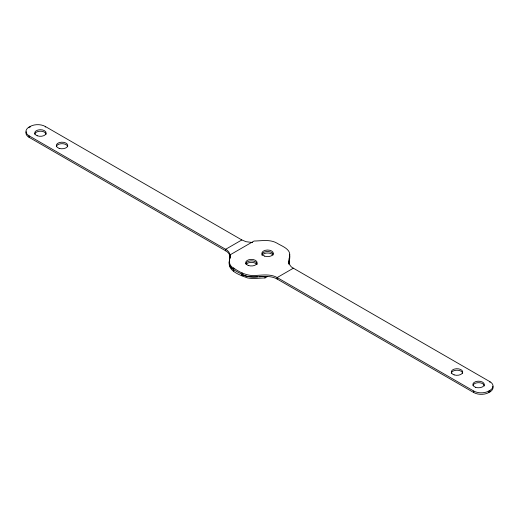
<?xml version="1.0" encoding="UTF-8"?>
<svg xmlns="http://www.w3.org/2000/svg" width="519" height="519" viewBox="0 0 519 519"><rect width="100%" height="100%" fill="white"/><g stroke="black" fill="none" stroke-linecap="round" stroke-linejoin="round"><path stroke-width="0.78" d="M230.092 258.306C230.572 255.082 228.379 252.221 225.635 250.8L29.083 137.321A10.691 6.17 0 0 1 26.177 131.69M288.875 263.496L289.732 256.944L289.57 254.355M230.125 254.835C229.1 259.526 228.139 265.773 233.738 268.07C240.569 273.078 248.744 276.569 257.34 275.355C263.95 274.96 271.152 274.097 277.165 277.555L473.717 391.034A10.691 6.17 0 0 0 488.84 391.034L489.917 390.411A10.691 6.17 0 0 0 489.917 381.679L293.365 268.2C288.83 266.26 288.084 260.953 289.557 256.756C291.535 249.075 281.746 246.188 276.932 243.126C269.932 239.103 261.641 240.933 254.005 241.043L230.125 254.835L229.936 258.027M229.923 258.118C230.903 254.544 228.924 250.865 225.635 249.302L29.083 135.822A10.691 6.17 0 0 1 29.083 127.09L30.16 126.467A10.691 6.17 0 0 1 45.283 126.467L241.835 239.947L246 241.685L252.584 242.542M229.469 260.577C227.296 268.271 237.222 271.489 242.068 274.376C246.752 277.107 252.37 277.165 257.632 276.841M229.683 259.429C228.373 263.321 229.82 267.83 233.738 269.562M229.683 260.927C226.485 270.905 240.336 275.232 247.505 277.918C253.285 279.092 259.169 278.035 264.995 277.957L267.72 276.38M241.835 239.947L225.635 249.302L225.635 250.8M293.365 268.2L277.165 277.555L277.165 279.053L473.717 392.533A10.691 6.17 0 0 0 488.84 392.533L489.917 391.91A10.691 6.17 0 0 0 492.823 386.279M259.104 276.75L264.995 276.458L264.995 277.957M277.165 279.053C266.266 272.877 252.967 280.558 242.068 274.376M289.531 254.213L289.745 256.723L288.875 264.165L289.745 258.222L289.531 255.711M489.917 381.679L489.917 382.334M489.917 390.411L489.917 391.91M488.84 391.034L488.84 392.533M473.717 391.034L473.717 392.533M242.068 272.877L242.068 275.874M233.738 268.07L233.738 271.061M45.283 126.467L45.283 127.123M30.16 126.467L30.16 127.123M29.083 127.09L29.083 127.745M29.083 135.822L29.083 137.321M34.708 134.278A5.728 3.309 0 0 1 40.424 131.203A5.728 3.309 0 0 1 46.133 134.278M56.305 146.747A5.728 3.309 0 0 1 62.02 143.679A5.728 3.309 0 0 1 67.736 146.747M245.734 263.704A5.728 3.309 0 0 1 252.013 260.888A5.728 3.309 0 0 1 257.113 264.411M246.032 264.515A5.728 3.309 0 0 1 251.397 262.367A5.728 3.309 0 0 1 256.769 264.515M261.887 255.063A5.728 3.309 0 0 1 266.987 251.533A5.728 3.309 0 0 1 273.266 254.355M262.231 255.166A5.728 3.309 0 0 1 267.603 253.013A5.728 3.309 0 0 1 272.968 255.166M472.984 385.28A5.728 3.309 0 0 1 479.193 382.698A5.728 3.309 0 0 1 484.305 385.987M451.264 373.278A5.728 3.309 0 0 1 456.98 370.209A5.728 3.309 0 0 1 462.695 373.278M37.212 135.757A5.728 3.309 0 0 0 46.133 133.253A5.728 3.309 0 0 0 37.919 130.042A5.728 3.309 0 0 0 37.212 135.757M59.16 148.35A5.728 3.309 0 0 0 67.749 145.489A5.728 3.309 0 0 0 59.16 142.621A5.728 3.309 0 0 0 59.16 148.35M475.715 387.349A5.728 3.309 0 0 0 484.305 384.488A5.728 3.309 0 0 0 475.715 381.627A5.728 3.309 0 0 0 475.715 387.349M454.119 374.88A5.728 3.309 0 0 0 462.708 372.019A5.728 3.309 0 0 0 454.119 369.152A5.728 3.309 0 0 0 454.119 374.88M248.192 265.417A5.728 3.309 0 0 0 257.113 262.919A5.728 3.309 0 0 0 248.899 259.708A5.728 3.309 0 0 0 248.192 265.417M264.392 256.068A5.728 3.309 0 0 0 273.312 253.564A5.728 3.309 0 0 0 265.099 250.353A5.728 3.309 0 0 0 264.392 256.068"/></g></svg>
